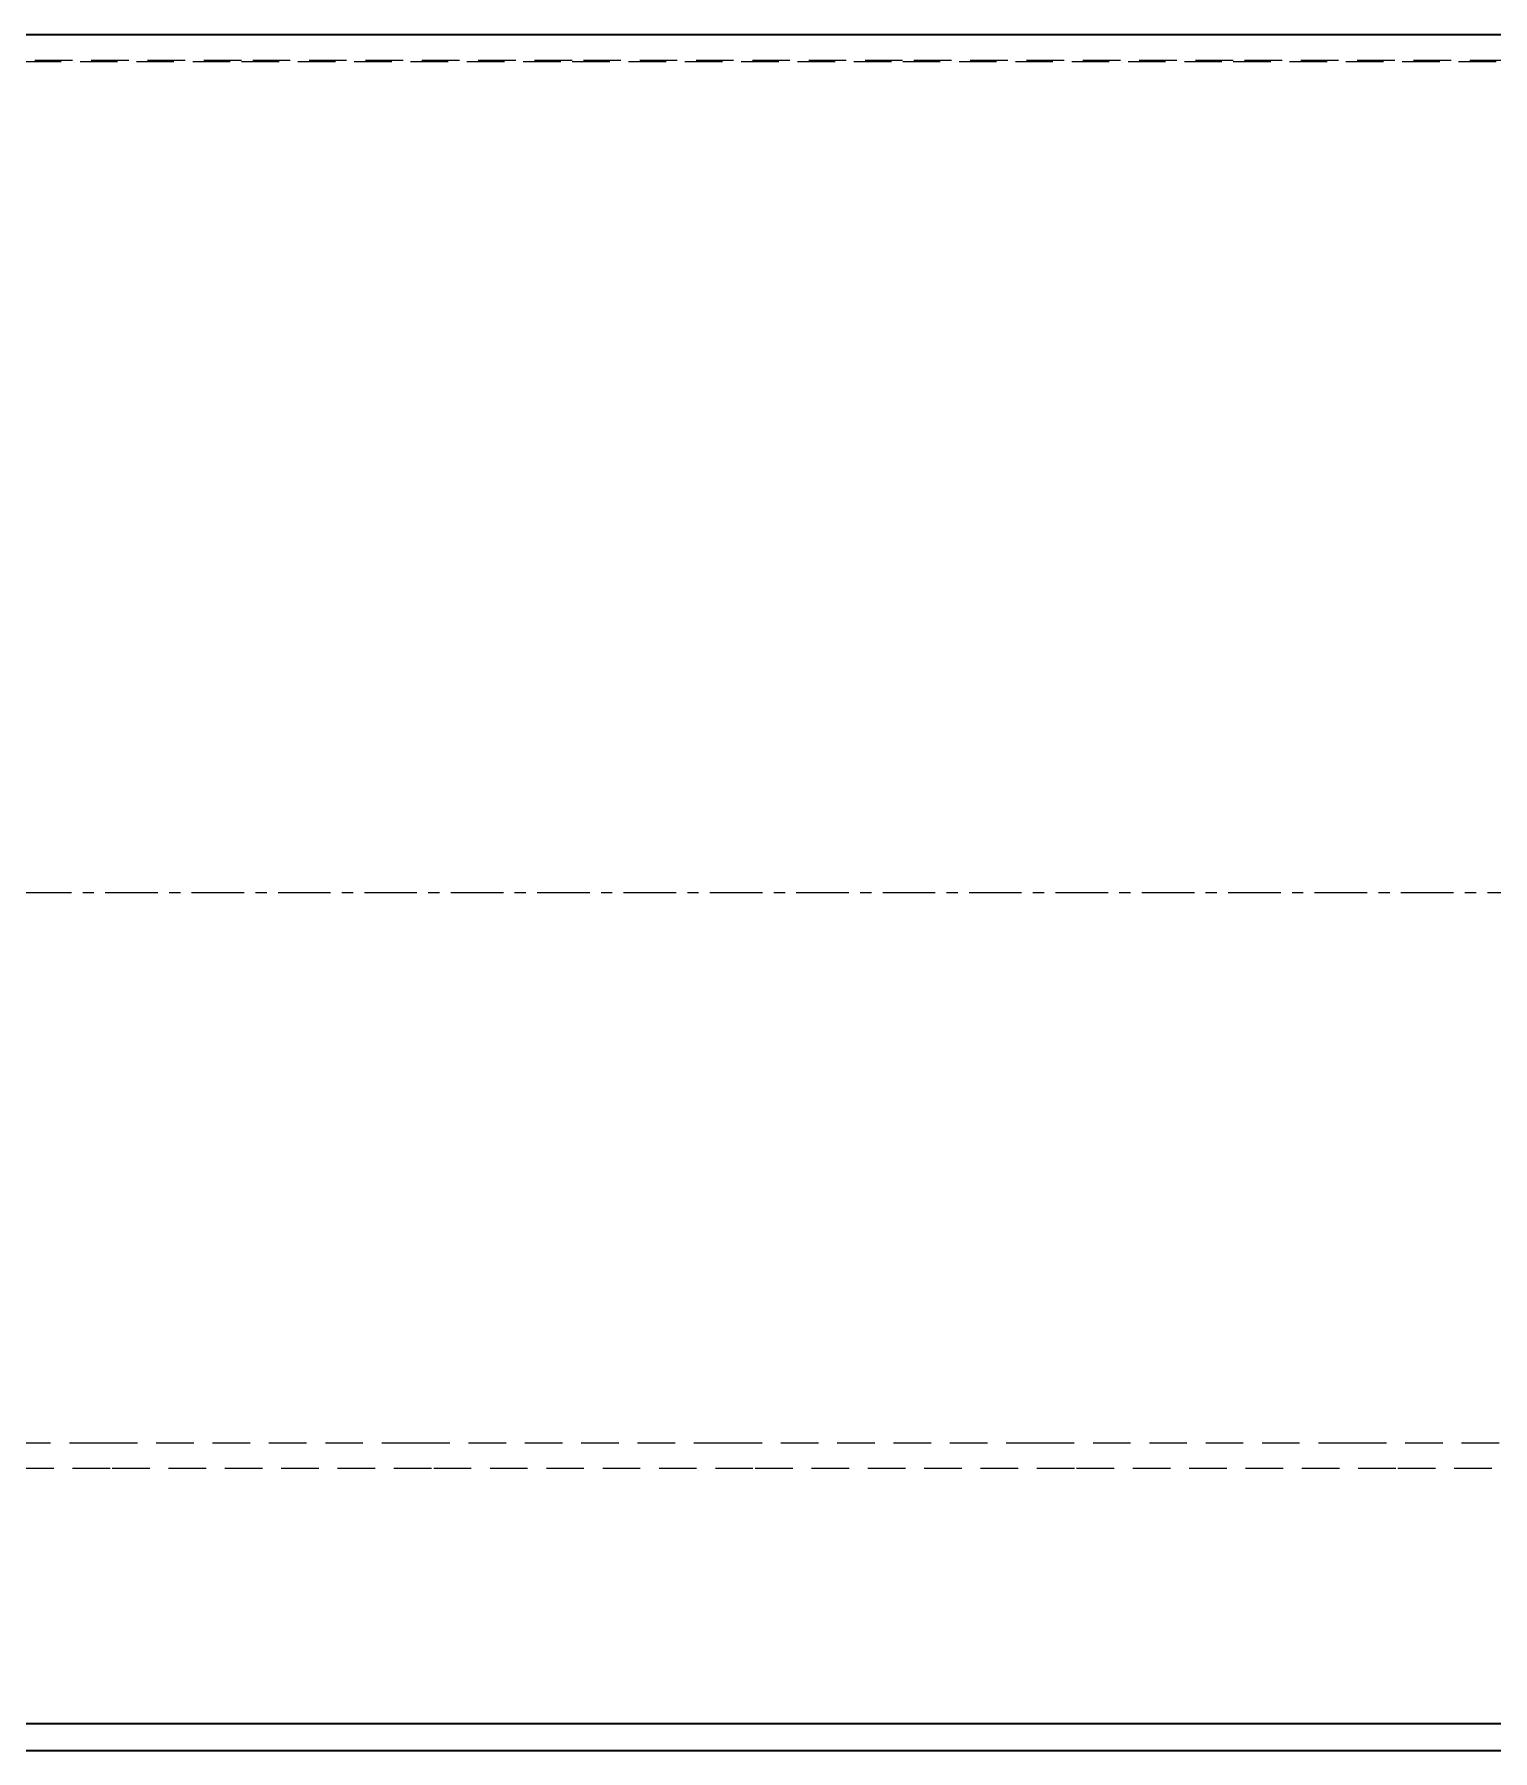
# Model space of a CAD drawing. Header units: millimetres. Extents: x 10 to 410, y 10 to 287.
# Drawn here: x 33.46 to 52.87, y 222.07 to 244.93 of the extents above; entities that cross this region are included whole.
import ezdxf

# ---------------------------------------------------------------- set-up
doc = ezdxf.new("R2010")
doc.units = ezdxf.units.MM
doc.linetypes.add('CENTER', pattern=[1.15, 0.7, -0.15, 0.15, -0.15])
doc.linetypes.add('DASHED', pattern=[0.75, 0.5, -0.25])
for name, color, linetype, lineweight in [('CENTER', 4, 'CENTER', 13), ('HIDDEN', 8, 'DASHED', 18), ('VISIBLE', 7, 'CONTINUOUS', 35)]:
    doc.layers.add(name, color=color, linetype=linetype, lineweight=lineweight)

msp = doc.modelspace()

# ---------------------------------------------------------------- linework, layer by layer
at = {"layer": 'CENTER'}
msp.add_line((16, 233.5), (140, 233.5), dxfattribs=at)
at = {"layer": 'HIDDEN'}
for points in [[(128.588, 244.915), (124.188, 244.915), (119.787, 244.915), (115.386, 244.915), (110.985, 244.915), (106.584, 244.915), (102.183, 244.915), (97.783, 244.915), (93.382, 244.915), (88.981, 244.915), (84.58, 244.915), (80.179, 244.915), (75.779, 244.915), (71.378, 244.915), (66.977, 244.915), (62.576, 244.915), (58.175, 244.915), (53.775, 244.915), (49.374, 244.915), (44.973, 244.915), (40.572, 244.915), (36.171, 244.915), (31.77, 244.915), (27.37, 244.915)], [(128.63, 244.578), (124.23, 244.578), (119.829, 244.578), (115.428, 244.578), (111.027, 244.578), (106.626, 244.578), (102.225, 244.578), (97.825, 244.578), (93.424, 244.578), (89.023, 244.578), (84.622, 244.578), (80.221, 244.578), (75.821, 244.578), (71.42, 244.578), (67.019, 244.578), (62.618, 244.578), (58.217, 244.578), (53.817, 244.578), (49.416, 244.578), (45.015, 244.578), (40.614, 244.578), (36.213, 244.578), (31.812, 244.578), (27.412, 244.578)], [(27.413, 244.565), (31.814, 244.565), (36.215, 244.565), (40.616, 244.565), (45.017, 244.565), (49.417, 244.565), (53.818, 244.565), (58.219, 244.565), (62.62, 244.565), (67.021, 244.565), (71.421, 244.565), (75.822, 244.565), (80.223, 244.565), (84.624, 244.565), (89.025, 244.565), (93.425, 244.565), (97.826, 244.565), (102.227, 244.565), (106.628, 244.565), (111.029, 244.565), (115.429, 244.565), (119.83, 244.565), (124.231, 244.565), (128.632, 244.565)], [(30.173, 226.171), (34.33, 226.171), (38.487, 226.171), (42.644, 226.171), (46.801, 226.171), (50.958, 226.171), (55.115, 226.171), (59.272, 226.171), (63.429, 226.171), (67.586, 226.171), (71.743, 226.171), (75.9, 226.171), (80.058, 226.171), (84.215, 226.171), (88.372, 226.171), (92.529, 226.171), (96.686, 226.171), (100.843, 226.171), (105, 226.171), (109.157, 226.171), (113.314, 226.171), (117.471, 226.171), (121.628, 226.171), (125.785, 226.171)], [(30.215, 225.834), (34.494, 225.834), (38.773, 225.834), (43.052, 225.834), (47.33, 225.834), (51.609, 225.834), (55.888, 225.834), (60.167, 225.834), (64.446, 225.834), (68.725, 225.834), (73.004, 225.834), (77.283, 225.834), (81.562, 225.834), (85.841, 225.834), (90.12, 225.834), (94.399, 225.834), (98.678, 225.834), (102.957, 225.834), (107.236, 225.834), (111.515, 225.834), (115.794, 225.834), (120.072, 225.834), (124.351, 225.834), (128.63, 225.834)]]:
    msp.add_lwpolyline(points, dxfattribs=at)
at = {"layer": 'VISIBLE'}
for points in [[(27.368, 244.928), (31.769, 244.928), (36.17, 244.928), (40.571, 244.928), (44.971, 244.928), (49.372, 244.928), (53.773, 244.928), (58.174, 244.928), (62.575, 244.928), (66.975, 244.928), (71.376, 244.928), (75.777, 244.928), (80.178, 244.928), (84.579, 244.928), (88.979, 244.928), (93.38, 244.928), (97.781, 244.928), (102.182, 244.928), (106.583, 244.928), (110.983, 244.928), (115.384, 244.928), (119.785, 244.928), (124.186, 244.928), (128.587, 244.928)], [(27.368, 222.435), (31.769, 222.435), (36.17, 222.435), (40.571, 222.435), (44.971, 222.435), (49.372, 222.435), (53.773, 222.435), (58.174, 222.435), (62.575, 222.435), (66.975, 222.435), (71.376, 222.435), (75.777, 222.435), (80.178, 222.435), (84.579, 222.435), (88.979, 222.435), (93.38, 222.435), (97.781, 222.435), (102.182, 222.435), (106.583, 222.435), (110.983, 222.435), (115.384, 222.435), (119.785, 222.435), (124.186, 222.435), (128.587, 222.435)], [(27.413, 222.072), (31.814, 222.072), (36.215, 222.072), (40.616, 222.072), (45.017, 222.072), (49.417, 222.072), (53.818, 222.072), (58.219, 222.072), (62.62, 222.072), (67.021, 222.072), (71.421, 222.072), (75.822, 222.072), (80.223, 222.072), (84.624, 222.072), (89.025, 222.072), (93.425, 222.072), (97.826, 222.072), (102.227, 222.072), (106.628, 222.072), (111.029, 222.072), (115.429, 222.072), (119.83, 222.072), (124.231, 222.072), (128.632, 222.072)]]:
    msp.add_lwpolyline(points, dxfattribs=at)

doc.saveas('drawing.dxf')
